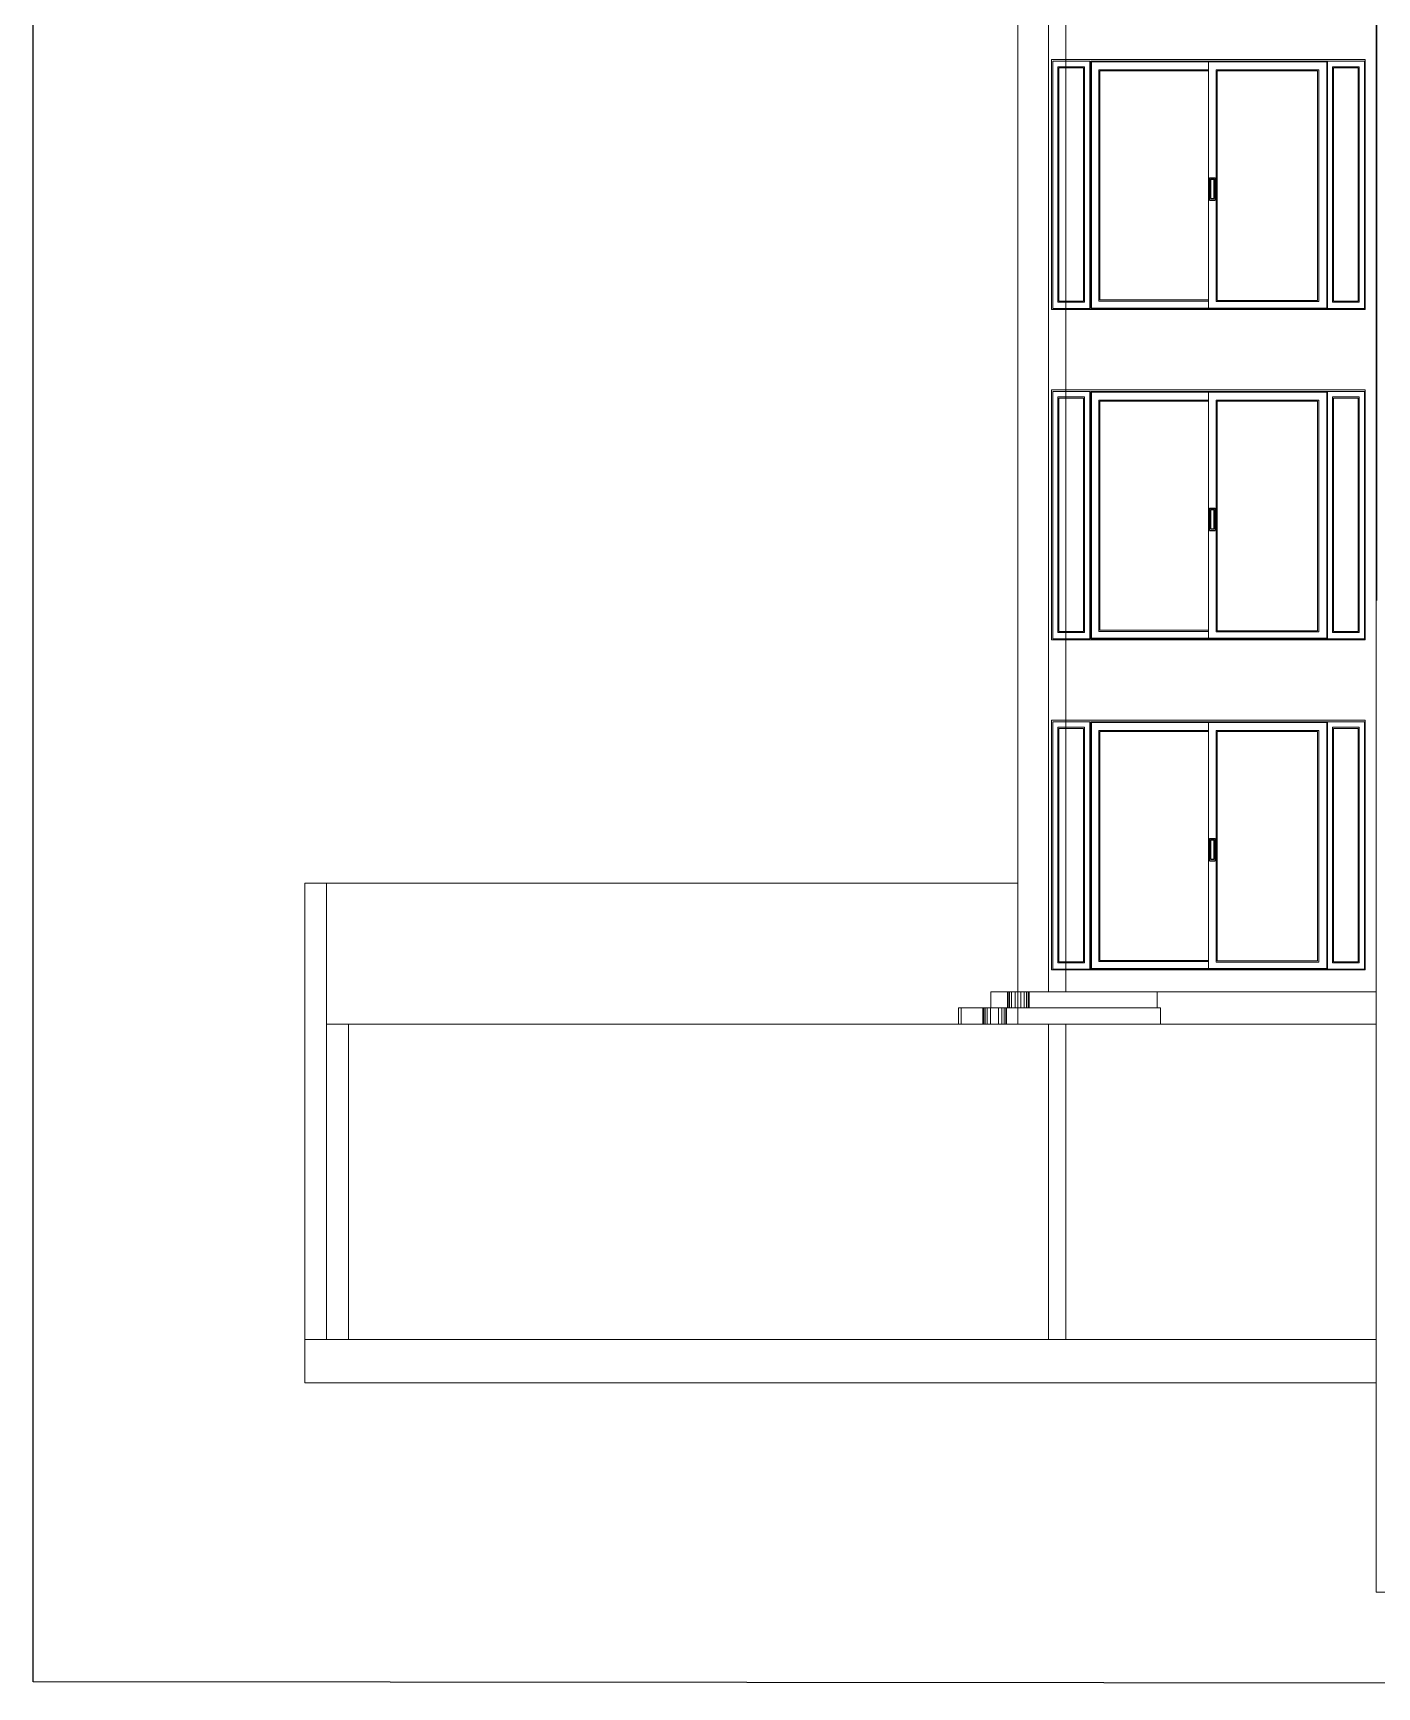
# Model space of a CAD drawing. Header units: metres. Extents: x 0 to 175, y -70 to 21.
# Drawn here: x 125.33 to 137.7, y -69.41 to -54.19 of the extents above; entities that cross this region are included whole.
import ezdxf

# ---------------------------------------------------------------- set-up
doc = ezdxf.new("R2010")
doc.units = ezdxf.units.M
doc.header["$LTSCALE"] = 0.5
doc.layers.add('arquitecturapasito', color=252, linetype='Continuous', lineweight=5)
doc.layers.add('CUADRO', color=7, linetype='Continuous')

msp = doc.modelspace()

# ---------------------------------------------------------------- linework, layer by layer
for p, q in [((136.156, -55.524), (136.206, -55.524)), ((136.163, -55.537), (136.197, -55.537)), ((136.163, -55.537), (136.163, -55.715)), ((136.197, -55.715), (136.197, -55.537)), ((136.163, -55.715), (136.197, -55.715)), ((136.156, -55.73), (136.206, -55.73)), ((136.156, -58.564), (136.206, -58.564)), ((136.163, -58.577), (136.197, -58.577)), ((136.163, -58.577), (136.163, -58.755)), ((136.197, -58.755), (136.197, -58.577)), ((136.163, -58.755), (136.197, -58.755)), ((136.156, -58.77), (136.206, -58.77)), ((136.156, -61.604), (136.206, -61.604)), ((136.163, -61.617), (136.197, -61.617)), ((136.163, -61.617), (136.163, -61.795)), ((136.197, -61.795), (136.197, -61.617)), ((136.163, -61.795), (136.197, -61.795)), ((136.156, -61.81), (136.206, -61.81))]:
    msp.add_line(p, q)
at = {"layer": 'arquitecturapasito', "color": 252}
for p, q in [((137.695, -59.414), (137.695, -37.398)), ((137.687, -68.541), (137.687, -46.525)), ((134.673, -48.235), (134.673, -63.015)), ((134.834, -48.235), (134.834, -63.015)), ((134.393, -53.895), (134.393, -54.195)), ((134.393, -54.195), (134.393, -56.935)), ((137.687, -54.305), (137.687, -56.945)), ((134.702, -54.435), (134.702, -56.735)), ((137.587, -54.435), (134.702, -54.435)), ((134.713, -54.45), (135.053, -54.45)), ((134.713, -56.728), (134.713, -54.45)), ((135.053, -54.45), (135.053, -56.728)), ((135.063, -54.45), (137.238, -54.45)), ((135.063, -56.728), (135.063, -54.45)), ((135.069, -54.456), (136.145, -54.456)), ((135.069, -56.722), (135.069, -54.456)), ((136.145, -54.456), (136.145, -56.722)), ((136.145, -54.456), (137.235, -54.456)), ((136.145, -56.722), (136.145, -54.456)), ((137.235, -54.456), (137.235, -56.722)), ((137.238, -54.45), (137.238, -56.728)), ((137.24, -54.45), (137.58, -54.45)), ((137.24, -56.728), (137.24, -54.45)), ((137.58, -54.45), (137.58, -56.728)), ((137.587, -54.435), (137.587, -56.735)), ((134.759, -54.501), (135.006, -54.501)), ((134.759, -56.669), (134.759, -54.501)), ((134.769, -54.511), (134.996, -54.511)), ((134.769, -56.659), (134.769, -54.511)), ((134.996, -54.511), (134.996, -56.659)), ((135.006, -54.501), (135.006, -56.669)), ((135.137, -54.53), (136.145, -54.53)), ((135.137, -56.658), (135.137, -54.53)), ((135.147, -54.54), (136.145, -54.54)), ((135.147, -56.648), (135.147, -54.54)), ((136.217, -54.53), (137.16, -54.53)), ((136.217, -56.662), (136.217, -54.53)), ((136.227, -54.54), (137.15, -54.54)), ((136.227, -56.652), (136.227, -54.54)), ((137.15, -54.54), (137.15, -56.652)), ((137.16, -54.53), (137.16, -56.662)), ((137.287, -54.501), (137.533, -54.501)), ((137.287, -56.669), (137.287, -54.501)), ((137.297, -54.511), (137.523, -54.511)), ((137.297, -56.659), (137.297, -54.511)), ((137.523, -54.511), (137.523, -56.659)), ((137.533, -54.501), (137.533, -56.669)), ((136.156, -55.524), (136.156, -55.73)), ((136.206, -55.524), (136.206, -55.73)), ((134.702, -56.735), (137.587, -56.735)), ((135.053, -56.728), (134.713, -56.728)), ((135.006, -56.669), (134.759, -56.669)), ((134.996, -56.659), (134.769, -56.659)), ((137.238, -56.728), (135.063, -56.728)), ((136.145, -56.722), (135.069, -56.722)), ((136.145, -56.658), (135.137, -56.658)), ((136.145, -56.648), (135.147, -56.648)), ((137.235, -56.722), (136.145, -56.722)), ((137.16, -56.662), (136.217, -56.662)), ((137.15, -56.652), (136.227, -56.652)), ((137.58, -56.728), (137.24, -56.728)), ((137.533, -56.669), (137.287, -56.669)), ((137.523, -56.659), (137.297, -56.659)), ((134.393, -56.935), (134.393, -57.235)), ((134.393, -57.235), (134.393, -63.315)), ((137.687, -57.345), (137.687, -59.985)), ((134.702, -57.475), (134.702, -59.775)), ((137.587, -57.475), (134.702, -57.475)), ((134.713, -57.49), (135.053, -57.49)), ((134.713, -59.768), (134.713, -57.49)), ((134.759, -57.541), (135.006, -57.541)), ((134.759, -59.709), (134.759, -57.541)), ((135.006, -57.541), (135.006, -59.709)), ((135.053, -57.49), (135.053, -59.768)), ((135.063, -57.49), (137.238, -57.49)), ((135.063, -59.768), (135.063, -57.49)), ((135.069, -57.496), (136.145, -57.496)), ((135.069, -59.762), (135.069, -57.496)), ((136.145, -57.496), (136.145, -59.762)), ((136.145, -57.496), (137.235, -57.496)), ((136.145, -59.762), (136.145, -57.496)), ((137.235, -57.496), (137.235, -59.762)), ((137.238, -57.49), (137.238, -59.768)), ((137.24, -57.49), (137.58, -57.49)), ((137.24, -59.768), (137.24, -57.49)), ((137.287, -57.541), (137.533, -57.541)), ((137.287, -59.709), (137.287, -57.541)), ((137.533, -57.541), (137.533, -59.709)), ((137.58, -57.49), (137.58, -59.768)), ((137.587, -57.475), (137.587, -59.775)), ((134.769, -57.551), (134.996, -57.551)), ((134.769, -59.699), (134.769, -57.551)), ((134.996, -57.551), (134.996, -59.699)), ((135.137, -57.57), (136.145, -57.57)), ((135.137, -59.698), (135.137, -57.57)), ((135.147, -57.58), (136.145, -57.58)), ((135.147, -59.688), (135.147, -57.58)), ((136.217, -57.57), (137.16, -57.57)), ((136.217, -59.702), (136.217, -57.57)), ((136.227, -57.58), (137.15, -57.58)), ((136.227, -59.692), (136.227, -57.58)), ((137.15, -57.58), (137.15, -59.692)), ((137.16, -57.57), (137.16, -59.702)), ((137.297, -57.551), (137.523, -57.551)), ((137.297, -59.699), (137.297, -57.551)), ((137.523, -57.551), (137.523, -59.699)), ((136.156, -58.564), (136.156, -58.77)), ((136.206, -58.564), (136.206, -58.77)), ((134.702, -59.775), (137.587, -59.775)), ((135.053, -59.768), (134.713, -59.768)), ((135.006, -59.709), (134.759, -59.709)), ((134.996, -59.699), (134.769, -59.699)), ((137.238, -59.768), (135.063, -59.768)), ((136.145, -59.762), (135.069, -59.762)), ((136.145, -59.698), (135.137, -59.698)), ((136.145, -59.688), (135.147, -59.688)), ((137.235, -59.762), (136.145, -59.762)), ((137.16, -59.702), (136.217, -59.702)), ((137.15, -59.692), (136.227, -59.692)), ((137.58, -59.768), (137.24, -59.768)), ((137.533, -59.709), (137.287, -59.709)), ((137.523, -59.699), (137.297, -59.699)), ((134.393, -59.975), (134.393, -63.015)), ((134.702, -60.515), (134.702, -62.815)), ((137.587, -60.515), (134.702, -60.515)), ((134.713, -60.53), (135.053, -60.53)), ((134.713, -62.808), (134.713, -60.53)), ((134.759, -60.581), (135.006, -60.581)), ((134.759, -62.749), (134.759, -60.581)), ((135.006, -60.581), (135.006, -62.749)), ((135.053, -60.53), (135.053, -62.808)), ((135.063, -60.53), (137.238, -60.53)), ((135.063, -62.808), (135.063, -60.53)), ((135.069, -60.536), (136.145, -60.536)), ((135.069, -62.802), (135.069, -60.536)), ((136.145, -60.536), (136.145, -62.802)), ((136.145, -60.536), (137.235, -60.536)), ((136.145, -62.802), (136.145, -60.536)), ((137.235, -60.536), (137.235, -62.802)), ((137.238, -60.53), (137.238, -62.808)), ((137.24, -60.53), (137.58, -60.53)), ((137.24, -62.808), (137.24, -60.53)), ((137.287, -60.581), (137.533, -60.581)), ((137.287, -62.749), (137.287, -60.581)), ((137.533, -60.581), (137.533, -62.749)), ((137.58, -60.53), (137.58, -62.808)), ((137.587, -60.515), (137.587, -62.815)), ((134.769, -60.591), (134.996, -60.591)), ((134.769, -62.739), (134.769, -60.591)), ((134.996, -60.591), (134.996, -62.739)), ((135.137, -60.61), (136.145, -60.61)), ((135.137, -62.738), (135.137, -60.61)), ((135.147, -60.62), (136.145, -60.62)), ((135.147, -62.728), (135.147, -60.62)), ((136.217, -60.61), (137.16, -60.61)), ((136.217, -62.742), (136.217, -60.61)), ((136.227, -60.62), (137.15, -60.62)), ((136.227, -62.732), (136.227, -60.62)), ((137.15, -60.62), (137.15, -62.732)), ((137.16, -60.61), (137.16, -62.742)), ((137.297, -60.591), (137.523, -60.591)), ((137.297, -62.739), (137.297, -60.591)), ((137.523, -60.591), (137.523, -62.739)), ((136.156, -61.604), (136.156, -61.81)), ((136.206, -61.604), (136.206, -61.81)), ((127.833, -62.015), (127.833, -63.315)), ((127.833, -63.315), (127.833, -62.015)), ((127.833, -62.015), (134.393, -62.015)), ((128.033, -62.015), (128.033, -63.315)), ((128.033, -62.015), (128.033, -63.315)), ((129.124, -62.015), (129.324, -62.015)), ((134.702, -62.815), (137.587, -62.815)), ((135.053, -62.808), (134.713, -62.808)), ((135.006, -62.749), (134.759, -62.749)), ((134.996, -62.739), (134.769, -62.739)), ((137.238, -62.808), (135.063, -62.808)), ((136.145, -62.802), (135.069, -62.802)), ((136.145, -62.738), (135.137, -62.738)), ((136.145, -62.728), (135.147, -62.728)), ((137.235, -62.802), (136.145, -62.802)), ((137.16, -62.742), (136.217, -62.742)), ((137.15, -62.732), (136.227, -62.732)), ((137.58, -62.808), (137.24, -62.808)), ((137.533, -62.749), (137.287, -62.749)), ((137.523, -62.739), (137.297, -62.739)), ((134.143, -63.165), (134.143, -63.015)), ((134.143, -63.015), (137.687, -63.015)), ((134.297, -63.015), (134.297, -63.165)), ((134.304, -63.015), (134.304, -63.164)), ((134.314, -63.164), (134.314, -63.015)), ((134.334, -63.164), (134.334, -63.015)), ((134.367, -63.164), (134.367, -63.015)), ((134.393, -63.015), (137.687, -63.015)), ((134.419, -63.015), (134.419, -63.164)), ((134.451, -63.015), (134.451, -63.164)), ((134.471, -63.015), (134.471, -63.164)), ((134.486, -63.015), (134.486, -63.164)), ((134.496, -63.015), (134.496, -63.165)), ((135.673, -63.015), (135.673, -63.165)), ((133.872, -63.165), (133.847, -63.165)), ((133.847, -63.165), (133.847, -63.315)), ((133.872, -63.164), (135.705, -63.165)), ((133.872, -63.164), (133.872, -63.315)), ((134.071, -63.165), (134.071, -63.315)), ((134.079, -63.314), (134.079, -63.164)), ((134.091, -63.314), (134.091, -63.164)), ((134.11, -63.314), (134.11, -63.164)), ((134.141, -63.164), (134.141, -63.314)), ((134.215, -63.164), (134.215, -63.314)), ((134.246, -63.164), (134.246, -63.314)), ((134.266, -63.164), (134.266, -63.314)), ((134.281, -63.164), (134.281, -63.314)), ((134.289, -63.165), (134.289, -63.315)), ((135.705, -63.165), (135.705, -63.315)), ((127.833, -63.315), (127.833, -66.215)), ((128.033, -63.315), (137.687, -63.315)), ((128.033, -63.315), (128.033, -66.215)), ((128.233, -63.315), (128.233, -66.215)), ((134.673, -63.315), (134.673, -66.215)), ((134.834, -63.315), (134.834, -66.215)), ((127.833, -66.215), (135.29, -66.215)), ((137.687, -66.215), (127.833, -66.215)), ((127.833, -66.215), (127.833, -66.615)), ((127.833, -66.615), (137.687, -66.615))]:
    msp.add_line(p, q, dxfattribs=at)
at = {"layer": 'arquitecturapasito', "color": 252, "ltscale": 6}
msp.add_line((137.687, -68.541), (140.182, -68.541), dxfattribs=at)
at = {"layer": 'CUADRO'}
msp.add_lwpolyline([(125.332, -2.977), (174.582, -3.024), (174.582, -69.414), (125.332, -69.367)], close=True, dxfattribs=at)

doc.saveas('drawing.dxf')
